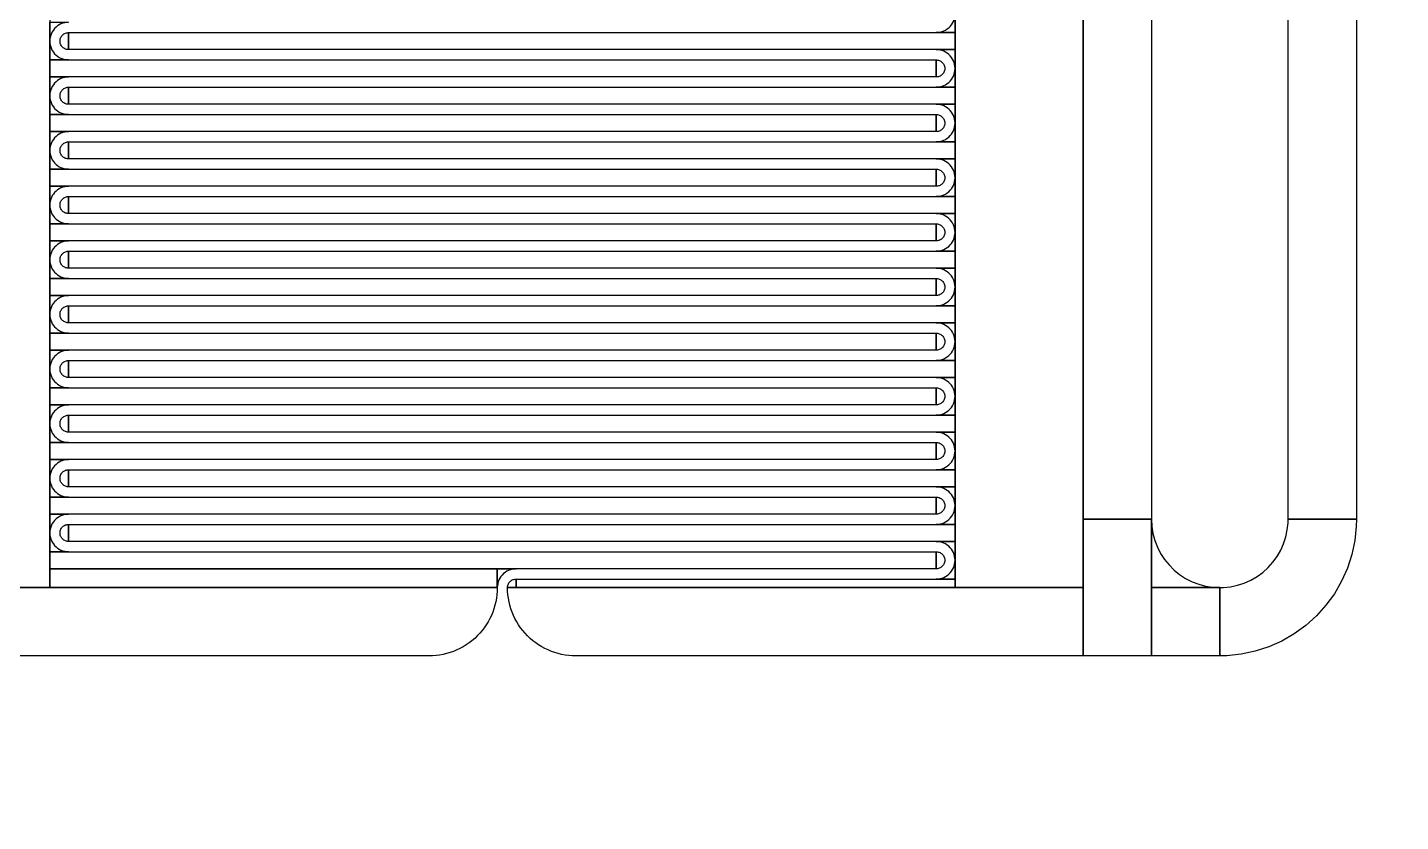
# Model space of a CAD drawing. Extents: x -50000 to 50000, y -50000 to 50000.
# Drawn here: x -19039 to -18637.1, y 38868.5 to 39101 of the extents above; entities that cross this region are included whole.
import ezdxf

# ---------------------------------------------------------------- set-up
doc = ezdxf.new("R2010")
doc.units = 0
doc.layers.add('FRAME', color=14, linetype='CONTINUOUS')
doc.layers.add('XOR', color=5, linetype='CONTINUOUS')

# ---------------------------------------------------------------- blocks, each defined once
blk = doc.blocks.new('CHIP_RESONATOR1')
at = {"layer": 'XOR'}
for points in [[(2430, 2837), (2430, 3149), (2467.5, 3149), (2467.5, 2837)], [(2732.5, 2837), (2732.5, 3149), (2770, 3149), (2770, 2837)], [(2770, 2857), (2770, 3149), (2790, 3149), (2790, 2857)], [(2830, 2857), (2830, 3149), (2850, 3149), (2850, 2857)], [(2727, 2999.5), (2727.575, 2999.53), (2728.144, 2999.62), (2728.7, 2999.769), (2729.237, 2999.975), (2729.75, 3000.237), (2730.233, 3000.55), (2730.68, 3000.913), (2731.087, 3001.32), (2731.45, 3001.767), (2731.763, 3002.25), (2732.025, 3002.763), (2732.231, 3003.3), (2732.38, 3003.856), (2732.47, 3004.425), (2732.5, 3005), (2732.5, 2999.5)], [(2467.5, 2997), (2467.5, 3002.5), (2473, 3002.5), (2472.425, 3002.47), (2471.856, 3002.38), (2471.3, 3002.231), (2470.763, 3002.025), (2470.25, 3001.763), (2469.767, 3001.45), (2469.32, 3001.087), (2468.913, 3000.68), (2468.55, 3000.233), (2468.237, 2999.75), (2467.975, 2999.237), (2467.769, 2998.7), (2467.62, 2998.144), (2467.53, 2997.575)], [(2473, 2994.5), (2472.869, 2994.503), (2472.609, 2994.531), (2472.353, 2994.585), (2472.104, 2994.666), (2471.865, 2994.772), (2471.638, 2994.903), (2471.427, 2995.057), (2471.232, 2995.232), (2471.057, 2995.427), (2470.903, 2995.638), (2470.772, 2995.865), (2470.666, 2996.104), (2470.585, 2996.353), (2470.531, 2996.609), (2470.503, 2996.869), (2470.503, 2997.131), (2470.531, 2997.391), (2470.585, 2997.647), (2470.666, 2997.896), (2470.772, 2998.135), (2470.903, 2998.362), (2471.057, 2998.573), (2471.232, 2998.768), (2471.427, 2998.943), (2471.638, 2999.097), (2471.865, 2999.228), (2472.104, 2999.334), (2472.353, 2999.415), (2472.609, 2999.469), (2472.869, 2999.497), (2473, 2999.5)], [(2473, 2994.5), (2473, 2999.5), (2732.5, 2999.5), (2732.5, 2994.5)], [(2467.5, 2991.5), (2467.5, 2997), (2467.53, 2996.425), (2467.62, 2995.856), (2467.769, 2995.3), (2467.975, 2994.763), (2468.237, 2994.25), (2468.55, 2993.767), (2468.913, 2993.32), (2469.32, 2992.913), (2469.767, 2992.55), (2470.25, 2992.237), (2470.763, 2991.975), (2471.3, 2991.769), (2471.856, 2991.62), (2472.425, 2991.53), (2473, 2991.5)], [(2732.5, 2989), (2732.47, 2989.575), (2732.38, 2990.144), (2732.231, 2990.7), (2732.025, 2991.237), (2731.763, 2991.75), (2731.45, 2992.233), (2731.087, 2992.68), (2730.68, 2993.087), (2730.233, 2993.45), (2729.75, 2993.763), (2729.237, 2994.025), (2728.7, 2994.231), (2728.144, 2994.38), (2727.575, 2994.47), (2727, 2994.5), (2732.5, 2994.5)], [(2467.5, 2986.5), (2467.5, 2991.5), (2727, 2991.5), (2727, 2986.5)], [(2727, 2986.5), (2727, 2991.5), (2727.131, 2991.497), (2727.391, 2991.469), (2727.647, 2991.415), (2727.896, 2991.334), (2728.135, 2991.228), (2728.362, 2991.097), (2728.573, 2990.943), (2728.768, 2990.768), (2728.943, 2990.573), (2729.097, 2990.362), (2729.228, 2990.135), (2729.334, 2989.896), (2729.415, 2989.647), (2729.469, 2989.391), (2729.497, 2989.131), (2729.497, 2988.869), (2729.469, 2988.609), (2729.415, 2988.353), (2729.334, 2988.104), (2729.228, 2987.865), (2729.097, 2987.638), (2728.943, 2987.427), (2728.768, 2987.232), (2728.573, 2987.057), (2728.362, 2986.903), (2728.135, 2986.772), (2727.896, 2986.666), (2727.647, 2986.585), (2727.391, 2986.531), (2727.131, 2986.503)], [(2467.5, 2981), (2467.5, 2986.5), (2473, 2986.5), (2472.425, 2986.47), (2471.856, 2986.38), (2471.3, 2986.231), (2470.763, 2986.025), (2470.25, 2985.763), (2469.767, 2985.45), (2469.32, 2985.087), (2468.913, 2984.68), (2468.55, 2984.233), (2468.237, 2983.75), (2467.975, 2983.237), (2467.769, 2982.7), (2467.62, 2982.144), (2467.53, 2981.575)], [(2727, 2983.5), (2727.575, 2983.53), (2728.144, 2983.62), (2728.7, 2983.769), (2729.237, 2983.975), (2729.75, 2984.237), (2730.233, 2984.55), (2730.68, 2984.913), (2731.087, 2985.32), (2731.45, 2985.767), (2731.763, 2986.25), (2732.025, 2986.763), (2732.231, 2987.3), (2732.38, 2987.856), (2732.47, 2988.425), (2732.5, 2989), (2732.5, 2983.5)], [(2473, 2978.5), (2472.869, 2978.503), (2472.609, 2978.531), (2472.353, 2978.585), (2472.104, 2978.666), (2471.865, 2978.772), (2471.638, 2978.903), (2471.427, 2979.057), (2471.232, 2979.232), (2471.057, 2979.427), (2470.903, 2979.638), (2470.772, 2979.865), (2470.666, 2980.104), (2470.585, 2980.353), (2470.531, 2980.609), (2470.503, 2980.869), (2470.503, 2981.131), (2470.531, 2981.391), (2470.585, 2981.647), (2470.666, 2981.896), (2470.772, 2982.135), (2470.903, 2982.362), (2471.057, 2982.573), (2471.232, 2982.768), (2471.427, 2982.943), (2471.638, 2983.097), (2471.865, 2983.228), (2472.104, 2983.334), (2472.353, 2983.415), (2472.609, 2983.469), (2472.869, 2983.497), (2473, 2983.5)], [(2473, 2978.5), (2473, 2983.5), (2732.5, 2983.5), (2732.5, 2978.5)], [(2467.5, 2975.5), (2467.5, 2981), (2467.53, 2980.425), (2467.62, 2979.856), (2467.769, 2979.3), (2467.975, 2978.763), (2468.237, 2978.25), (2468.55, 2977.767), (2468.913, 2977.32), (2469.32, 2976.913), (2469.767, 2976.55), (2470.25, 2976.237), (2470.763, 2975.975), (2471.3, 2975.769), (2471.856, 2975.62), (2472.425, 2975.53), (2473, 2975.5)], [(2732.5, 2973), (2732.47, 2973.575), (2732.38, 2974.144), (2732.231, 2974.7), (2732.025, 2975.237), (2731.763, 2975.75), (2731.45, 2976.233), (2731.087, 2976.68), (2730.68, 2977.087), (2730.233, 2977.45), (2729.75, 2977.763), (2729.237, 2978.025), (2728.7, 2978.231), (2728.144, 2978.38), (2727.575, 2978.47), (2727, 2978.5), (2732.5, 2978.5)], [(2467.5, 2970.5), (2467.5, 2975.5), (2727, 2975.5), (2727, 2970.5)], [(2727, 2970.5), (2727, 2975.5), (2727.131, 2975.497), (2727.391, 2975.469), (2727.647, 2975.415), (2727.896, 2975.334), (2728.135, 2975.228), (2728.362, 2975.097), (2728.573, 2974.943), (2728.768, 2974.768), (2728.943, 2974.573), (2729.097, 2974.362), (2729.228, 2974.135), (2729.334, 2973.896), (2729.415, 2973.647), (2729.469, 2973.391), (2729.497, 2973.131), (2729.497, 2972.869), (2729.469, 2972.609), (2729.415, 2972.353), (2729.334, 2972.104), (2729.228, 2971.865), (2729.097, 2971.638), (2728.943, 2971.427), (2728.768, 2971.232), (2728.573, 2971.057), (2728.362, 2970.903), (2728.135, 2970.772), (2727.896, 2970.666), (2727.647, 2970.585), (2727.391, 2970.531), (2727.131, 2970.503)], [(2467.5, 2965), (2467.5, 2970.5), (2473, 2970.5), (2472.425, 2970.47), (2471.856, 2970.38), (2471.3, 2970.231), (2470.763, 2970.025), (2470.25, 2969.763), (2469.767, 2969.45), (2469.32, 2969.087), (2468.913, 2968.68), (2468.55, 2968.233), (2468.237, 2967.75), (2467.975, 2967.237), (2467.769, 2966.7), (2467.62, 2966.144), (2467.53, 2965.575)], [(2727, 2967.5), (2727.575, 2967.53), (2728.144, 2967.62), (2728.7, 2967.769), (2729.237, 2967.975), (2729.75, 2968.237), (2730.233, 2968.55), (2730.68, 2968.913), (2731.087, 2969.32), (2731.45, 2969.767), (2731.763, 2970.25), (2732.025, 2970.763), (2732.231, 2971.3), (2732.38, 2971.856), (2732.47, 2972.425), (2732.5, 2973), (2732.5, 2967.5)], [(2473, 2962.5), (2472.869, 2962.503), (2472.609, 2962.531), (2472.353, 2962.585), (2472.104, 2962.666), (2471.865, 2962.772), (2471.638, 2962.903), (2471.427, 2963.057), (2471.232, 2963.232), (2471.057, 2963.427), (2470.903, 2963.638), (2470.772, 2963.865), (2470.666, 2964.104), (2470.585, 2964.353), (2470.531, 2964.609), (2470.503, 2964.869), (2470.503, 2965.131), (2470.531, 2965.391), (2470.585, 2965.647), (2470.666, 2965.896), (2470.772, 2966.135), (2470.903, 2966.362), (2471.057, 2966.573), (2471.232, 2966.768), (2471.427, 2966.943), (2471.638, 2967.097), (2471.865, 2967.228), (2472.104, 2967.334), (2472.353, 2967.415), (2472.609, 2967.469), (2472.869, 2967.497), (2473, 2967.5)], [(2473, 2962.5), (2473, 2967.5), (2732.5, 2967.5), (2732.5, 2962.5)], [(2467.5, 2959.5), (2467.5, 2965), (2467.53, 2964.425), (2467.62, 2963.856), (2467.769, 2963.3), (2467.975, 2962.763), (2468.237, 2962.25), (2468.55, 2961.767), (2468.913, 2961.32), (2469.32, 2960.913), (2469.767, 2960.55), (2470.25, 2960.237), (2470.763, 2959.975), (2471.3, 2959.769), (2471.856, 2959.62), (2472.425, 2959.53), (2473, 2959.5)], [(2732.5, 2957), (2732.47, 2957.575), (2732.38, 2958.144), (2732.231, 2958.7), (2732.025, 2959.237), (2731.763, 2959.75), (2731.45, 2960.233), (2731.087, 2960.68), (2730.68, 2961.087), (2730.233, 2961.45), (2729.75, 2961.763), (2729.237, 2962.025), (2728.7, 2962.231), (2728.144, 2962.38), (2727.575, 2962.47), (2727, 2962.5), (2732.5, 2962.5)], [(2467.5, 2954.5), (2467.5, 2959.5), (2727, 2959.5), (2727, 2954.5)], [(2727, 2954.5), (2727, 2959.5), (2727.131, 2959.497), (2727.391, 2959.469), (2727.647, 2959.415), (2727.896, 2959.334), (2728.135, 2959.228), (2728.362, 2959.097), (2728.573, 2958.943), (2728.768, 2958.768), (2728.943, 2958.573), (2729.097, 2958.362), (2729.228, 2958.135), (2729.334, 2957.896), (2729.415, 2957.647), (2729.469, 2957.391), (2729.497, 2957.131), (2729.497, 2956.869), (2729.469, 2956.609), (2729.415, 2956.353), (2729.334, 2956.104), (2729.228, 2955.865), (2729.097, 2955.638), (2728.943, 2955.427), (2728.768, 2955.232), (2728.573, 2955.057), (2728.362, 2954.903), (2728.135, 2954.772), (2727.896, 2954.666), (2727.647, 2954.585), (2727.391, 2954.531), (2727.131, 2954.503)], [(2467.5, 2949), (2467.5, 2954.5), (2473, 2954.5), (2472.425, 2954.47), (2471.856, 2954.38), (2471.3, 2954.231), (2470.763, 2954.025), (2470.25, 2953.763), (2469.767, 2953.45), (2469.32, 2953.087), (2468.913, 2952.68), (2468.55, 2952.233), (2468.237, 2951.75), (2467.975, 2951.237), (2467.769, 2950.7), (2467.62, 2950.144), (2467.53, 2949.575)], [(2727, 2951.5), (2727.575, 2951.53), (2728.144, 2951.62), (2728.7, 2951.769), (2729.237, 2951.975), (2729.75, 2952.237), (2730.233, 2952.55), (2730.68, 2952.913), (2731.087, 2953.32), (2731.45, 2953.767), (2731.763, 2954.25), (2732.025, 2954.763), (2732.231, 2955.3), (2732.38, 2955.856), (2732.47, 2956.425), (2732.5, 2957), (2732.5, 2951.5)], [(2473, 2946.5), (2472.869, 2946.503), (2472.609, 2946.531), (2472.353, 2946.585), (2472.104, 2946.666), (2471.865, 2946.772), (2471.638, 2946.903), (2471.427, 2947.057), (2471.232, 2947.232), (2471.057, 2947.427), (2470.903, 2947.638), (2470.772, 2947.865), (2470.666, 2948.104), (2470.585, 2948.353), (2470.531, 2948.609), (2470.503, 2948.869), (2470.503, 2949.131), (2470.531, 2949.391), (2470.585, 2949.647), (2470.666, 2949.896), (2470.772, 2950.135), (2470.903, 2950.362), (2471.057, 2950.573), (2471.232, 2950.768), (2471.427, 2950.943), (2471.638, 2951.097), (2471.865, 2951.228), (2472.104, 2951.334), (2472.353, 2951.415), (2472.609, 2951.469), (2472.869, 2951.497), (2473, 2951.5)], [(2473, 2946.5), (2473, 2951.5), (2732.5, 2951.5), (2732.5, 2946.5)], [(2467.5, 2943.5), (2467.5, 2949), (2467.53, 2948.425), (2467.62, 2947.856), (2467.769, 2947.3), (2467.975, 2946.763), (2468.237, 2946.25), (2468.55, 2945.767), (2468.913, 2945.32), (2469.32, 2944.913), (2469.767, 2944.55), (2470.25, 2944.237), (2470.763, 2943.975), (2471.3, 2943.769), (2471.856, 2943.62), (2472.425, 2943.53), (2473, 2943.5)], [(2732.5, 2941), (2732.47, 2941.575), (2732.38, 2942.144), (2732.231, 2942.7), (2732.025, 2943.237), (2731.763, 2943.75), (2731.45, 2944.233), (2731.087, 2944.68), (2730.68, 2945.087), (2730.233, 2945.45), (2729.75, 2945.763), (2729.237, 2946.025), (2728.7, 2946.231), (2728.144, 2946.38), (2727.575, 2946.47), (2727, 2946.5), (2732.5, 2946.5)], [(2467.5, 2938.5), (2467.5, 2943.5), (2727, 2943.5), (2727, 2938.5)], [(2727, 2938.5), (2727, 2943.5), (2727.131, 2943.497), (2727.391, 2943.469), (2727.647, 2943.415), (2727.896, 2943.334), (2728.135, 2943.228), (2728.362, 2943.097), (2728.573, 2942.943), (2728.768, 2942.768), (2728.943, 2942.573), (2729.097, 2942.362), (2729.228, 2942.135), (2729.334, 2941.896), (2729.415, 2941.647), (2729.469, 2941.391), (2729.497, 2941.131), (2729.497, 2940.869), (2729.469, 2940.609), (2729.415, 2940.353), (2729.334, 2940.104), (2729.228, 2939.865), (2729.097, 2939.638), (2728.943, 2939.427), (2728.768, 2939.232), (2728.573, 2939.057), (2728.362, 2938.903), (2728.135, 2938.772), (2727.896, 2938.666), (2727.647, 2938.585), (2727.391, 2938.531), (2727.131, 2938.503)], [(2467.5, 2933), (2467.5, 2938.5), (2473, 2938.5), (2472.425, 2938.47), (2471.856, 2938.38), (2471.3, 2938.231), (2470.763, 2938.025), (2470.25, 2937.763), (2469.767, 2937.45), (2469.32, 2937.087), (2468.913, 2936.68), (2468.55, 2936.233), (2468.237, 2935.75), (2467.975, 2935.237), (2467.769, 2934.7), (2467.62, 2934.144), (2467.53, 2933.575)], [(2727, 2935.5), (2727.575, 2935.53), (2728.144, 2935.62), (2728.7, 2935.769), (2729.237, 2935.975), (2729.75, 2936.237), (2730.233, 2936.55), (2730.68, 2936.913), (2731.087, 2937.32), (2731.45, 2937.767), (2731.763, 2938.25), (2732.025, 2938.763), (2732.231, 2939.3), (2732.38, 2939.856), (2732.47, 2940.425), (2732.5, 2941), (2732.5, 2935.5)], [(2473, 2930.5), (2472.869, 2930.503), (2472.609, 2930.531), (2472.353, 2930.585), (2472.104, 2930.666), (2471.865, 2930.772), (2471.638, 2930.903), (2471.427, 2931.057), (2471.232, 2931.232), (2471.057, 2931.427), (2470.903, 2931.638), (2470.772, 2931.865), (2470.666, 2932.104), (2470.585, 2932.353), (2470.531, 2932.609), (2470.503, 2932.869), (2470.503, 2933.131), (2470.531, 2933.391), (2470.585, 2933.647), (2470.666, 2933.896), (2470.772, 2934.135), (2470.903, 2934.362), (2471.057, 2934.573), (2471.232, 2934.768), (2471.427, 2934.943), (2471.638, 2935.097), (2471.865, 2935.228), (2472.104, 2935.334), (2472.353, 2935.415), (2472.609, 2935.469), (2472.869, 2935.497), (2473, 2935.5)], [(2473, 2930.5), (2473, 2935.5), (2732.5, 2935.5), (2732.5, 2930.5)], [(2467.5, 2927.5), (2467.5, 2933), (2467.53, 2932.425), (2467.62, 2931.856), (2467.769, 2931.3), (2467.975, 2930.763), (2468.237, 2930.25), (2468.55, 2929.767), (2468.913, 2929.32), (2469.32, 2928.913), (2469.767, 2928.55), (2470.25, 2928.237), (2470.763, 2927.975), (2471.3, 2927.769), (2471.856, 2927.62), (2472.425, 2927.53), (2473, 2927.5)], [(2732.5, 2925), (2732.47, 2925.575), (2732.38, 2926.144), (2732.231, 2926.7), (2732.025, 2927.237), (2731.763, 2927.75), (2731.45, 2928.233), (2731.087, 2928.68), (2730.68, 2929.087), (2730.233, 2929.45), (2729.75, 2929.763), (2729.237, 2930.025), (2728.7, 2930.231), (2728.144, 2930.38), (2727.575, 2930.47), (2727, 2930.5), (2732.5, 2930.5)], [(2467.5, 2922.5), (2467.5, 2927.5), (2727, 2927.5), (2727, 2922.5)], [(2727, 2922.5), (2727, 2927.5), (2727.131, 2927.497), (2727.391, 2927.469), (2727.647, 2927.415), (2727.896, 2927.334), (2728.135, 2927.228), (2728.362, 2927.097), (2728.573, 2926.943), (2728.768, 2926.768), (2728.943, 2926.573), (2729.097, 2926.362), (2729.228, 2926.135), (2729.334, 2925.896), (2729.415, 2925.647), (2729.469, 2925.391), (2729.497, 2925.131), (2729.497, 2924.869), (2729.469, 2924.609), (2729.415, 2924.353), (2729.334, 2924.104), (2729.228, 2923.865), (2729.097, 2923.638), (2728.943, 2923.427), (2728.768, 2923.232), (2728.573, 2923.057), (2728.362, 2922.903), (2728.135, 2922.772), (2727.896, 2922.666), (2727.647, 2922.585), (2727.391, 2922.531), (2727.131, 2922.503)], [(2467.5, 2917), (2467.5, 2922.5), (2473, 2922.5), (2472.425, 2922.47), (2471.856, 2922.38), (2471.3, 2922.231), (2470.763, 2922.025), (2470.25, 2921.763), (2469.767, 2921.45), (2469.32, 2921.087), (2468.913, 2920.68), (2468.55, 2920.233), (2468.237, 2919.75), (2467.975, 2919.237), (2467.769, 2918.7), (2467.62, 2918.144), (2467.53, 2917.575)], [(2727, 2919.5), (2727.575, 2919.53), (2728.144, 2919.62), (2728.7, 2919.769), (2729.237, 2919.975), (2729.75, 2920.237), (2730.233, 2920.55), (2730.68, 2920.913), (2731.087, 2921.32), (2731.45, 2921.767), (2731.763, 2922.25), (2732.025, 2922.763), (2732.231, 2923.3), (2732.38, 2923.856), (2732.47, 2924.425), (2732.5, 2925), (2732.5, 2919.5)], [(2473, 2914.5), (2472.869, 2914.503), (2472.609, 2914.531), (2472.353, 2914.585), (2472.104, 2914.666), (2471.865, 2914.772), (2471.638, 2914.903), (2471.427, 2915.057), (2471.232, 2915.232), (2471.057, 2915.427), (2470.903, 2915.638), (2470.772, 2915.865), (2470.666, 2916.104), (2470.585, 2916.353), (2470.531, 2916.609), (2470.503, 2916.869), (2470.503, 2917.131), (2470.531, 2917.391), (2470.585, 2917.647), (2470.666, 2917.896), (2470.772, 2918.135), (2470.903, 2918.362), (2471.057, 2918.573), (2471.232, 2918.768), (2471.427, 2918.943), (2471.638, 2919.097), (2471.865, 2919.228), (2472.104, 2919.334), (2472.353, 2919.415), (2472.609, 2919.469), (2472.869, 2919.497), (2473, 2919.5)], [(2473, 2914.5), (2473, 2919.5), (2732.5, 2919.5), (2732.5, 2914.5)], [(2467.5, 2911.5), (2467.5, 2917), (2467.53, 2916.425), (2467.62, 2915.856), (2467.769, 2915.3), (2467.975, 2914.763), (2468.237, 2914.25), (2468.55, 2913.767), (2468.913, 2913.32), (2469.32, 2912.913), (2469.767, 2912.55), (2470.25, 2912.237), (2470.763, 2911.975), (2471.3, 2911.769), (2471.856, 2911.62), (2472.425, 2911.53), (2473, 2911.5)], [(2732.5, 2909), (2732.47, 2909.575), (2732.38, 2910.144), (2732.231, 2910.7), (2732.025, 2911.237), (2731.763, 2911.75), (2731.45, 2912.233), (2731.087, 2912.68), (2730.68, 2913.087), (2730.233, 2913.45), (2729.75, 2913.763), (2729.237, 2914.025), (2728.7, 2914.231), (2728.144, 2914.38), (2727.575, 2914.47), (2727, 2914.5), (2732.5, 2914.5)], [(2467.5, 2906.5), (2467.5, 2911.5), (2727, 2911.5), (2727, 2906.5)], [(2727, 2906.5), (2727, 2911.5), (2727.131, 2911.497), (2727.391, 2911.469), (2727.647, 2911.415), (2727.896, 2911.334), (2728.135, 2911.228), (2728.362, 2911.097), (2728.573, 2910.943), (2728.768, 2910.768), (2728.943, 2910.573), (2729.097, 2910.362), (2729.228, 2910.135), (2729.334, 2909.896), (2729.415, 2909.647), (2729.469, 2909.391), (2729.497, 2909.131), (2729.497, 2908.869), (2729.469, 2908.609), (2729.415, 2908.353), (2729.334, 2908.104), (2729.228, 2907.865), (2729.097, 2907.638), (2728.943, 2907.427), (2728.768, 2907.232), (2728.573, 2907.057), (2728.362, 2906.903), (2728.135, 2906.772), (2727.896, 2906.666), (2727.647, 2906.585), (2727.391, 2906.531), (2727.131, 2906.503)], [(2467.5, 2901), (2467.5, 2906.5), (2473, 2906.5), (2472.425, 2906.47), (2471.856, 2906.38), (2471.3, 2906.231), (2470.763, 2906.025), (2470.25, 2905.763), (2469.767, 2905.45), (2469.32, 2905.087), (2468.913, 2904.68), (2468.55, 2904.233), (2468.237, 2903.75), (2467.975, 2903.237), (2467.769, 2902.7), (2467.62, 2902.144), (2467.53, 2901.575)], [(2727, 2903.5), (2727.575, 2903.53), (2728.144, 2903.62), (2728.7, 2903.769), (2729.237, 2903.975), (2729.75, 2904.237), (2730.233, 2904.55), (2730.68, 2904.913), (2731.087, 2905.32), (2731.45, 2905.767), (2731.763, 2906.25), (2732.025, 2906.763), (2732.231, 2907.3), (2732.38, 2907.856), (2732.47, 2908.425), (2732.5, 2909), (2732.5, 2903.5)], [(2473, 2898.5), (2472.869, 2898.503), (2472.609, 2898.531), (2472.353, 2898.585), (2472.104, 2898.666), (2471.865, 2898.772), (2471.638, 2898.903), (2471.427, 2899.057), (2471.232, 2899.232), (2471.057, 2899.427), (2470.903, 2899.638), (2470.772, 2899.865), (2470.666, 2900.104), (2470.585, 2900.353), (2470.531, 2900.609), (2470.503, 2900.869), (2470.503, 2901.131), (2470.531, 2901.391), (2470.585, 2901.647), (2470.666, 2901.896), (2470.772, 2902.135), (2470.903, 2902.362), (2471.057, 2902.573), (2471.232, 2902.768), (2471.427, 2902.943), (2471.638, 2903.097), (2471.865, 2903.228), (2472.104, 2903.334), (2472.353, 2903.415), (2472.609, 2903.469), (2472.869, 2903.497), (2473, 2903.5)], [(2473, 2898.5), (2473, 2903.5), (2732.5, 2903.5), (2732.5, 2898.5)], [(2467.5, 2895.5), (2467.5, 2901), (2467.53, 2900.425), (2467.62, 2899.856), (2467.769, 2899.3), (2467.975, 2898.763), (2468.237, 2898.25), (2468.55, 2897.767), (2468.913, 2897.32), (2469.32, 2896.913), (2469.767, 2896.55), (2470.25, 2896.237), (2470.763, 2895.975), (2471.3, 2895.769), (2471.856, 2895.62), (2472.425, 2895.53), (2473, 2895.5)], [(2732.5, 2893), (2732.47, 2893.575), (2732.38, 2894.144), (2732.231, 2894.7), (2732.025, 2895.237), (2731.763, 2895.75), (2731.45, 2896.233), (2731.087, 2896.68), (2730.68, 2897.087), (2730.233, 2897.45), (2729.75, 2897.763), (2729.237, 2898.025), (2728.7, 2898.231), (2728.144, 2898.38), (2727.575, 2898.47), (2727, 2898.5), (2732.5, 2898.5)], [(2467.5, 2890.5), (2467.5, 2895.5), (2727, 2895.5), (2727, 2890.5)], [(2727, 2890.5), (2727, 2895.5), (2727.131, 2895.497), (2727.391, 2895.469), (2727.647, 2895.415), (2727.896, 2895.334), (2728.135, 2895.228), (2728.362, 2895.097), (2728.573, 2894.943), (2728.768, 2894.768), (2728.943, 2894.573), (2729.097, 2894.362), (2729.228, 2894.135), (2729.334, 2893.896), (2729.415, 2893.647), (2729.469, 2893.391), (2729.497, 2893.131), (2729.497, 2892.869), (2729.469, 2892.609), (2729.415, 2892.353), (2729.334, 2892.104), (2729.228, 2891.865), (2729.097, 2891.638), (2728.943, 2891.427), (2728.768, 2891.232), (2728.573, 2891.057), (2728.362, 2890.903), (2728.135, 2890.772), (2727.896, 2890.666), (2727.647, 2890.585), (2727.391, 2890.531), (2727.131, 2890.503)], [(2467.5, 2885), (2467.5, 2890.5), (2473, 2890.5), (2472.425, 2890.47), (2471.856, 2890.38), (2471.3, 2890.231), (2470.763, 2890.025), (2470.25, 2889.763), (2469.767, 2889.45), (2469.32, 2889.087), (2468.913, 2888.68), (2468.55, 2888.233), (2468.237, 2887.75), (2467.975, 2887.237), (2467.769, 2886.7), (2467.62, 2886.144), (2467.53, 2885.575)], [(2727, 2887.5), (2727.575, 2887.53), (2728.144, 2887.62), (2728.7, 2887.769), (2729.237, 2887.975), (2729.75, 2888.237), (2730.233, 2888.55), (2730.68, 2888.913), (2731.087, 2889.32), (2731.45, 2889.767), (2731.763, 2890.25), (2732.025, 2890.763), (2732.231, 2891.3), (2732.38, 2891.856), (2732.47, 2892.425), (2732.5, 2893), (2732.5, 2887.5)], [(2473, 2882.5), (2472.869, 2882.503), (2472.609, 2882.531), (2472.353, 2882.585), (2472.104, 2882.666), (2471.865, 2882.772), (2471.638, 2882.903), (2471.427, 2883.057), (2471.232, 2883.232), (2471.057, 2883.427), (2470.903, 2883.638), (2470.772, 2883.865), (2470.666, 2884.104), (2470.585, 2884.353), (2470.531, 2884.609), (2470.503, 2884.869), (2470.503, 2885.131), (2470.531, 2885.391), (2470.585, 2885.647), (2470.666, 2885.896), (2470.772, 2886.135), (2470.903, 2886.362), (2471.057, 2886.573), (2471.232, 2886.768), (2471.427, 2886.943), (2471.638, 2887.097), (2471.865, 2887.228), (2472.104, 2887.334), (2472.353, 2887.415), (2472.609, 2887.469), (2472.869, 2887.497), (2473, 2887.5)], [(2473, 2882.5), (2473, 2887.5), (2732.5, 2887.5), (2732.5, 2882.5)], [(2467.5, 2879.5), (2467.5, 2885), (2467.53, 2884.425), (2467.62, 2883.856), (2467.769, 2883.3), (2467.975, 2882.763), (2468.237, 2882.25), (2468.55, 2881.767), (2468.913, 2881.32), (2469.32, 2880.913), (2469.767, 2880.55), (2470.25, 2880.237), (2470.763, 2879.975), (2471.3, 2879.769), (2471.856, 2879.62), (2472.425, 2879.53), (2473, 2879.5)], [(2732.5, 2877), (2732.47, 2877.575), (2732.38, 2878.144), (2732.231, 2878.7), (2732.025, 2879.237), (2731.763, 2879.75), (2731.45, 2880.233), (2731.087, 2880.68), (2730.68, 2881.087), (2730.233, 2881.45), (2729.75, 2881.763), (2729.237, 2882.025), (2728.7, 2882.231), (2728.144, 2882.38), (2727.575, 2882.47), (2727, 2882.5), (2732.5, 2882.5)], [(2467.5, 2874.5), (2467.5, 2879.5), (2727, 2879.5), (2727, 2874.5)], [(2727, 2874.5), (2727, 2879.5), (2727.131, 2879.497), (2727.391, 2879.469), (2727.647, 2879.415), (2727.896, 2879.334), (2728.135, 2879.228), (2728.362, 2879.097), (2728.573, 2878.943), (2728.768, 2878.768), (2728.943, 2878.573), (2729.097, 2878.362), (2729.228, 2878.135), (2729.334, 2877.896), (2729.415, 2877.647), (2729.469, 2877.391), (2729.497, 2877.131), (2729.497, 2876.869), (2729.469, 2876.609), (2729.415, 2876.353), (2729.334, 2876.104), (2729.228, 2875.865), (2729.097, 2875.638), (2728.943, 2875.427), (2728.768, 2875.232), (2728.573, 2875.057), (2728.362, 2874.903), (2728.135, 2874.772), (2727.896, 2874.666), (2727.647, 2874.585), (2727.391, 2874.531), (2727.131, 2874.503)], [(2467.5, 2869), (2467.5, 2874.5), (2473, 2874.5), (2472.425, 2874.47), (2471.856, 2874.38), (2471.3, 2874.231), (2470.763, 2874.025), (2470.25, 2873.763), (2469.767, 2873.45), (2469.32, 2873.087), (2468.913, 2872.68), (2468.55, 2872.233), (2468.237, 2871.75), (2467.975, 2871.237), (2467.769, 2870.7), (2467.62, 2870.144), (2467.53, 2869.575)], [(2727, 2871.5), (2727.575, 2871.53), (2728.144, 2871.62), (2728.7, 2871.769), (2729.237, 2871.975), (2729.75, 2872.237), (2730.233, 2872.55), (2730.68, 2872.913), (2731.087, 2873.32), (2731.45, 2873.767), (2731.763, 2874.25), (2732.025, 2874.763), (2732.231, 2875.3), (2732.38, 2875.856), (2732.47, 2876.425), (2732.5, 2877), (2732.5, 2871.5)], [(2473, 2866.5), (2472.869, 2866.503), (2472.609, 2866.531), (2472.353, 2866.585), (2472.104, 2866.666), (2471.865, 2866.772), (2471.638, 2866.903), (2471.427, 2867.057), (2471.232, 2867.232), (2471.057, 2867.427), (2470.903, 2867.638), (2470.772, 2867.865), (2470.666, 2868.104), (2470.585, 2868.353), (2470.531, 2868.609), (2470.503, 2868.869), (2470.503, 2869.131), (2470.531, 2869.391), (2470.585, 2869.647), (2470.666, 2869.896), (2470.772, 2870.135), (2470.903, 2870.362), (2471.057, 2870.573), (2471.232, 2870.768), (2471.427, 2870.943), (2471.638, 2871.097), (2471.865, 2871.228), (2472.104, 2871.334), (2472.353, 2871.415), (2472.609, 2871.469), (2472.869, 2871.497), (2473, 2871.5)], [(2473, 2866.5), (2473, 2871.5), (2732.5, 2871.5), (2732.5, 2866.5)], [(2467.5, 2863.5), (2467.5, 2869), (2467.53, 2868.425), (2467.62, 2867.856), (2467.769, 2867.3), (2467.975, 2866.763), (2468.237, 2866.25), (2468.55, 2865.767), (2468.913, 2865.32), (2469.32, 2864.913), (2469.767, 2864.55), (2470.25, 2864.237), (2470.763, 2863.975), (2471.3, 2863.769), (2471.856, 2863.62), (2472.425, 2863.53), (2473, 2863.5)], [(2732.5, 2861), (2732.47, 2861.575), (2732.38, 2862.144), (2732.231, 2862.7), (2732.025, 2863.237), (2731.763, 2863.75), (2731.45, 2864.233), (2731.087, 2864.68), (2730.68, 2865.087), (2730.233, 2865.45), (2729.75, 2865.763), (2729.237, 2866.025), (2728.7, 2866.231), (2728.144, 2866.38), (2727.575, 2866.47), (2727, 2866.5), (2732.5, 2866.5)], [(2467.5, 2858.5), (2467.5, 2863.5), (2727, 2863.5), (2727, 2858.5)], [(2727, 2858.5), (2727, 2863.5), (2727.131, 2863.497), (2727.391, 2863.469), (2727.647, 2863.415), (2727.896, 2863.334), (2728.135, 2863.228), (2728.362, 2863.097), (2728.573, 2862.943), (2728.768, 2862.768), (2728.943, 2862.573), (2729.097, 2862.362), (2729.228, 2862.135), (2729.334, 2861.896), (2729.415, 2861.647), (2729.469, 2861.391), (2729.497, 2861.131), (2729.497, 2860.869), (2729.469, 2860.609), (2729.415, 2860.353), (2729.334, 2860.104), (2729.228, 2859.865), (2729.097, 2859.638), (2728.943, 2859.427), (2728.768, 2859.232), (2728.573, 2859.057), (2728.362, 2858.903), (2728.135, 2858.772), (2727.896, 2858.666), (2727.647, 2858.585), (2727.391, 2858.531), (2727.131, 2858.503)], [(2467.5, 2853), (2467.5, 2858.5), (2473, 2858.5), (2472.425, 2858.47), (2471.856, 2858.38), (2471.3, 2858.231), (2470.763, 2858.025), (2470.25, 2857.763), (2469.767, 2857.45), (2469.32, 2857.087), (2468.913, 2856.68), (2468.55, 2856.233), (2468.237, 2855.75), (2467.975, 2855.237), (2467.769, 2854.7), (2467.62, 2854.144), (2467.53, 2853.575)], [(2727, 2855.5), (2727.575, 2855.53), (2728.144, 2855.62), (2728.7, 2855.769), (2729.237, 2855.975), (2729.75, 2856.237), (2730.233, 2856.55), (2730.68, 2856.913), (2731.087, 2857.32), (2731.45, 2857.767), (2731.763, 2858.25), (2732.025, 2858.763), (2732.231, 2859.3), (2732.38, 2859.856), (2732.47, 2860.425), (2732.5, 2861), (2732.5, 2855.5)], [(2473, 2850.5), (2472.869, 2850.503), (2472.609, 2850.531), (2472.353, 2850.585), (2472.104, 2850.666), (2471.865, 2850.772), (2471.638, 2850.903), (2471.427, 2851.057), (2471.232, 2851.232), (2471.057, 2851.427), (2470.903, 2851.638), (2470.772, 2851.865), (2470.666, 2852.104), (2470.585, 2852.353), (2470.531, 2852.609), (2470.503, 2852.869), (2470.503, 2853.131), (2470.531, 2853.391), (2470.585, 2853.647), (2470.666, 2853.896), (2470.772, 2854.135), (2470.903, 2854.362), (2471.057, 2854.573), (2471.232, 2854.768), (2471.427, 2854.943), (2471.638, 2855.097), (2471.865, 2855.228), (2472.104, 2855.334), (2472.353, 2855.415), (2472.609, 2855.469), (2472.869, 2855.497), (2473, 2855.5)], [(2473, 2850.5), (2473, 2855.5), (2732.5, 2855.5), (2732.5, 2850.5)], [(2770, 2817), (2770, 2857), (2790, 2857), (2790, 2817)], [(2790, 2837), (2790, 2857), (2790.11, 2854.909), (2790.437, 2852.842), (2790.979, 2850.82), (2791.729, 2848.865), (2792.679, 2847), (2793.82, 2845.244), (2795.137, 2843.617), (2796.617, 2842.137), (2798.244, 2840.82), (2800, 2839.679), (2801.865, 2838.729), (2803.82, 2837.979), (2805.842, 2837.437), (2807.909, 2837.11), (2810, 2837)], [(2810, 2817), (2810, 2837), (2811.047, 2837.027), (2813.129, 2837.246), (2815.176, 2837.681), (2817.167, 2838.328), (2819.08, 2839.18), (2820.893, 2840.227), (2822.586, 2841.457), (2824.142, 2842.858), (2825.543, 2844.414), (2826.773, 2846.107), (2827.82, 2847.92), (2828.672, 2849.833), (2829.319, 2851.824), (2829.754, 2853.871), (2829.973, 2855.953), (2830, 2857), (2850, 2857), (2849.945, 2854.907), (2849.508, 2850.743), (2848.637, 2846.647), (2847.343, 2842.665), (2845.64, 2838.84), (2843.547, 2835.214), (2841.086, 2831.827), (2838.284, 2828.716), (2835.173, 2825.914), (2831.786, 2823.453), (2828.16, 2821.36), (2824.335, 2819.657), (2820.353, 2818.363), (2816.257, 2817.492), (2812.093, 2817.055)], [(2467.5, 2847.5), (2467.5, 2853), (2467.53, 2852.425), (2467.62, 2851.856), (2467.769, 2851.3), (2467.975, 2850.763), (2468.237, 2850.25), (2468.55, 2849.767), (2468.913, 2849.32), (2469.32, 2848.913), (2469.767, 2848.55), (2470.25, 2848.237), (2470.763, 2847.975), (2471.3, 2847.769), (2471.856, 2847.62), (2472.425, 2847.53), (2473, 2847.5)], [(2732.5, 2845), (2732.47, 2845.575), (2732.38, 2846.144), (2732.231, 2846.7), (2732.025, 2847.237), (2731.763, 2847.75), (2731.45, 2848.233), (2731.087, 2848.68), (2730.68, 2849.087), (2730.233, 2849.45), (2729.75, 2849.763), (2729.237, 2850.025), (2728.7, 2850.231), (2728.144, 2850.38), (2727.575, 2850.47), (2727, 2850.5), (2732.5, 2850.5)], [(2467.5, 2842.5), (2467.5, 2847.5), (2727, 2847.5), (2727, 2842.5)], [(2727, 2842.5), (2727, 2847.5), (2727.131, 2847.497), (2727.391, 2847.469), (2727.647, 2847.415), (2727.896, 2847.334), (2728.135, 2847.228), (2728.362, 2847.097), (2728.573, 2846.943), (2728.768, 2846.768), (2728.943, 2846.573), (2729.097, 2846.362), (2729.228, 2846.135), (2729.334, 2845.896), (2729.415, 2845.647), (2729.469, 2845.391), (2729.497, 2845.131), (2729.497, 2844.869), (2729.469, 2844.609), (2729.415, 2844.353), (2729.334, 2844.104), (2729.228, 2843.865), (2729.097, 2843.638), (2728.943, 2843.427), (2728.768, 2843.232), (2728.573, 2843.057), (2728.362, 2842.903), (2728.135, 2842.772), (2727.896, 2842.666), (2727.647, 2842.585), (2727.391, 2842.531), (2727.131, 2842.503)], [(2467.5, 2837), (2467.5, 2842.5), (2598.5, 2842.5), (2598.5, 2837)], [(2598.5, 2837), (2598.5, 2842.5), (2604, 2842.5), (2603.425, 2842.47), (2602.856, 2842.38), (2602.3, 2842.231), (2601.763, 2842.025), (2601.25, 2841.763), (2600.767, 2841.45), (2600.32, 2841.087), (2599.913, 2840.68), (2599.55, 2840.233), (2599.237, 2839.75), (2598.975, 2839.237), (2598.769, 2838.7), (2598.62, 2838.144), (2598.53, 2837.575)], [(2727, 2839.5), (2727.575, 2839.53), (2728.144, 2839.62), (2728.7, 2839.769), (2729.237, 2839.975), (2729.75, 2840.237), (2730.233, 2840.55), (2730.68, 2840.913), (2731.087, 2841.32), (2731.45, 2841.767), (2731.763, 2842.25), (2732.025, 2842.763), (2732.231, 2843.3), (2732.38, 2843.856), (2732.47, 2844.425), (2732.5, 2845), (2732.5, 2839.5)], [(2601.5, 2837), (2601.503, 2837.131), (2601.531, 2837.391), (2601.585, 2837.647), (2601.666, 2837.896), (2601.772, 2838.135), (2601.903, 2838.362), (2602.057, 2838.573), (2602.232, 2838.768), (2602.427, 2838.943), (2602.638, 2839.097), (2602.865, 2839.228), (2603.104, 2839.334), (2603.353, 2839.415), (2603.609, 2839.469), (2603.869, 2839.497), (2604, 2839.5), (2604, 2837)], [(2604, 2837), (2604, 2839.5), (2732.5, 2839.5), (2732.5, 2837)], [(2621.5, 2817), (2620.453, 2817.027), (2619.409, 2817.11), (2618.371, 2817.246), (2617.342, 2817.437), (2616.324, 2817.681), (2615.32, 2817.979), (2614.333, 2818.328), (2613.365, 2818.729), (2612.42, 2819.18), (2611.5, 2819.679), (2610.607, 2820.227), (2609.744, 2820.82), (2608.914, 2821.457), (2608.117, 2822.137), (2607.358, 2822.858), (2606.637, 2823.617), (2605.957, 2824.414), (2605.32, 2825.244), (2604.727, 2826.107), (2604.179, 2827), (2603.68, 2827.92), (2603.229, 2828.865), (2602.828, 2829.833), (2602.479, 2830.82), (2602.181, 2831.824), (2601.937, 2832.842), (2601.746, 2833.871), (2601.61, 2834.909), (2601.527, 2835.953), (2601.5, 2837), (2770, 2837), (2770, 2817)], [(2790, 2817), (2790, 2837), (2810, 2837), (2810, 2817)]]:
    blk.add_lwpolyline(points, close=True, dxfattribs=at)
blk.add_lwpolyline([(2430, 2837), (2598.5, 2837), (2598.473, 2835.953), (2598.39, 2834.909), (2598.254, 2833.871), (2598.063, 2832.842), (2597.819, 2831.824), (2597.521, 2830.82), (2597.172, 2829.833), (2596.771, 2828.865), (2596.32, 2827.92), (2595.821, 2827), (2595.273, 2826.107), (2594.68, 2825.244), (2594.043, 2824.414), (2593.363, 2823.617), (2592.642, 2822.858), (2591.883, 2822.137), (2591.086, 2821.457), (2590.256, 2820.82), (2589.393, 2820.227), (2588.5, 2819.679), (2587.58, 2819.18), (2586.635, 2818.729), (2585.667, 2818.328), (2584.68, 2817.979), (2583.676, 2817.681), (2582.658, 2817.437), (2581.629, 2817.246), (2580.591, 2817.11), (2579.547, 2817.027), (2578.5, 2817), (2430, 2817)], dxfattribs=at)

msp = doc.modelspace()

# ---------------------------------------------------------------- linework, layer by layer
at = {"layer": 'FRAME'}
for radius in [50000, 49000]:
    msp.add_circle((0, 0), radius, dxfattribs=at)

# ---------------------------------------------------------------- block references
msp.add_blockref('CHIP_RESONATOR1', (-21500, 36100))

doc.saveas('drawing.dxf')
